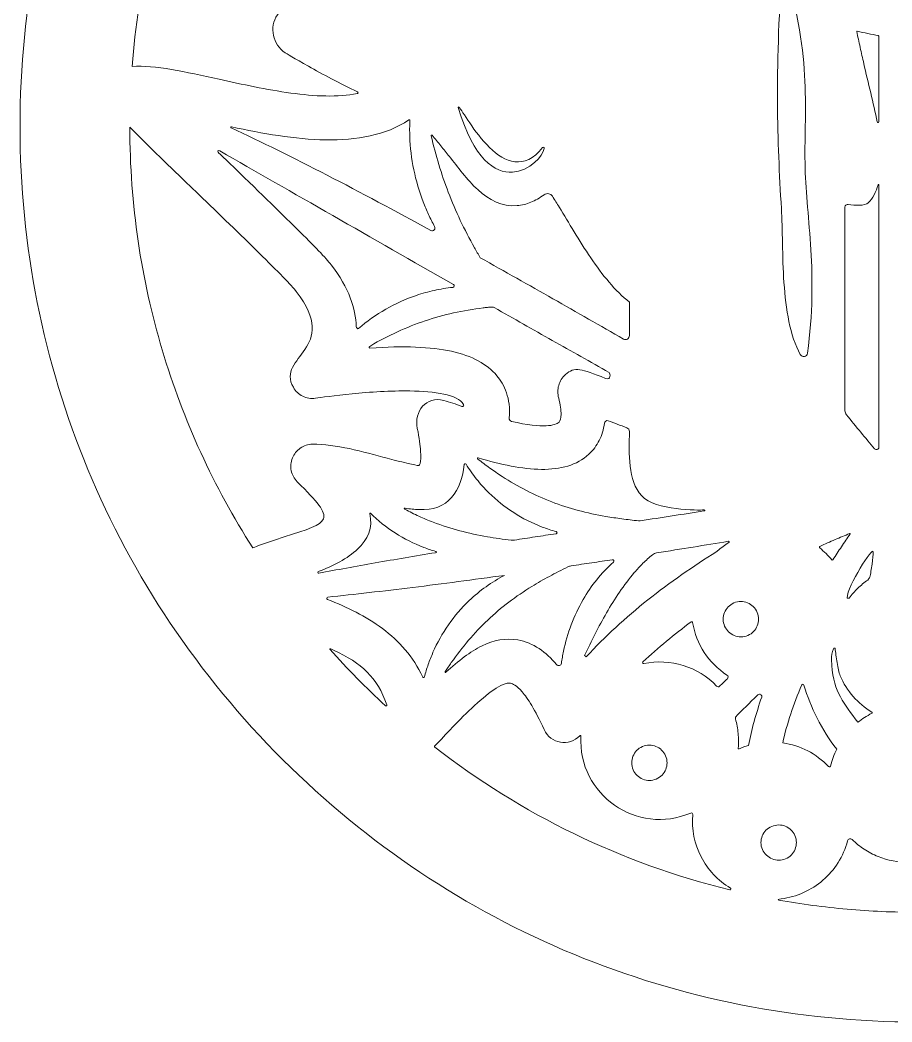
# Model space of a CAD drawing. Header units: inches. Extents: x -5.4 to 2.6, y -17.8 to -7.8.
# Drawn here: x -5.397 to -1.501, y -17.778 to -13.303 of the extents above; entities that cross this region are included whole.
import ezdxf

# ---------------------------------------------------------------- set-up
doc = ezdxf.new("R2010")
doc.units = ezdxf.units.IN
doc.header["$MEASUREMENT"] = 0
doc.layers.add('_U+0421_U+043B_U+043E_U+0439 1', color=7, linetype='Continuous')

msp = doc.modelspace()

# ---------------------------------------------------------------- linework, layer by layer
at = {"layer": '_U+0421_U+043B_U+043E_U+0439 1', "lineweight": 0}
for points, knots in [([(1.445, -10.9503), (1.3143, -10.8198), (1.1761, -10.6995), (1.0313, -10.5897), (0.8866, -10.4799), (0.7353, -10.3806), (0.5785, -10.2922), (0.5759, -10.2907), (0.5754, -10.2881), (0.5762, -10.2859), (0.577, -10.2838), (0.5792, -10.2822), (0.5821, -10.2829), (0.7419, -10.3209), (0.8927, -10.327), (1.0205, -10.283), (1.1482, -10.2391), (1.2529, -10.1452), (1.3204, -9.9834), (1.3566, -9.897), (1.3389, -9.816), (1.2886, -9.6968), (1.2384, -9.5777), (1.1556, -9.4203), (1.0616, -9.1813), (1.0215, -9.0788), (1.0332, -8.9509), (1.0645, -8.8196), (1.0959, -8.6884), (1.1468, -8.5539), (1.1851, -8.4382), (1.3343, -7.9853), (0.9437, -7.7676), (0.4529, -7.7972), (-0.0379, -7.8268), (-0.6288, -8.1036), (-0.8802, -8.6395), (-0.8811, -8.6413), (-0.8839, -8.6425), (-0.887, -8.6428), (-0.89, -8.6432), (-0.8932, -8.6426), (-0.8948, -8.6411), (-0.9608, -8.5771), (-1.0371, -8.5276), (-1.1199, -8.4941), (-1.2027, -8.4606), (-1.292, -8.4431), (-1.384, -8.4431), (-1.473, -8.4431), (-1.5596, -8.4596), (-1.6402, -8.4912), (-1.7208, -8.5227), (-1.7955, -8.5693), (-1.8609, -8.6295), (-1.865, -8.6332), (-1.8703, -8.6345), (-1.8751, -8.6336), (-1.88, -8.6326), (-1.8844, -8.6295), (-1.8867, -8.6244), (-2.1372, -8.0878), (-2.7284, -7.8105), (-3.2196, -7.7805), (-3.7109, -7.7505), (-4.1021, -7.9679), (-3.9526, -8.4207), (-3.9143, -8.5365), (-3.8634, -8.6712), (-3.8321, -8.8025), (-3.8007, -8.9338), (-3.789, -9.0617), (-3.8291, -9.1642), (-3.9233, -9.4033), (-4.0061, -9.5605), (-4.0564, -9.6796), (-4.1066, -9.7987), (-4.1243, -9.8797), (-4.0884, -9.9663), (-4.0169, -10.1378), (-3.9038, -10.233), (-3.7658, -10.2733), (-3.6278, -10.3136), (-3.4649, -10.2991), (-3.2938, -10.2511), (-3.2921, -10.2506), (-3.2909, -10.2515), (-3.2904, -10.2527), (-3.2899, -10.2538), (-3.2902, -10.2553), (-3.2917, -10.2561), (-3.4607, -10.3474), (-3.6236, -10.4512), (-3.7792, -10.567), (-3.9348, -10.6829), (-4.083, -10.8108), (-4.2227, -10.9503), (-4.6013, -11.328), (-4.8948, -11.7679), (-5.0937, -12.247), (-5.2926, -12.726), (-5.3969, -13.2441), (-5.3969, -13.7781), (-5.3969, -14.3123), (-5.2926, -14.8306), (-5.0937, -15.3097), (-4.8948, -15.7888), (-4.6013, -16.2287), (-4.2227, -16.6064), (-3.8442, -16.984), (-3.4034, -17.2768), (-2.9234, -17.4753), (-2.4434, -17.6737), (-1.9242, -17.7778), (-1.3889, -17.7778), (-0.8536, -17.7778), (-0.3344, -17.6737), (0.1456, -17.4753), (0.6256, -17.2768), (1.0664, -16.984), (1.445, -16.6064), (1.8235, -16.2287), (2.117, -15.7888), (2.316, -15.3097), (2.5149, -14.8306), (2.6191, -14.3123), (2.6191, -13.7781), (2.6191, -13.2441), (2.5149, -12.726), (2.316, -12.247), (2.117, -11.7679), (1.8235, -11.328), (1.445, -10.9503)], [0, 0, 0, 0, 1, 1, 1, 2, 2, 2, 3, 3, 3, 4, 4, 4, 5, 5, 5, 6, 6, 6, 7, 7, 7, 8, 8, 8, 9, 9, 9, 10, 10, 10, 11, 11, 11, 12, 12, 12, 13, 13, 13, 14, 14, 14, 15, 15, 15, 16, 16, 16, 17, 17, 17, 18, 18, 18, 19, 19, 19, 20, 20, 20, 21, 21, 21, 22, 22, 22, 23, 23, 23, 24, 24, 24, 25, 25, 25, 26, 26, 26, 27, 27, 27, 28, 28, 28, 29, 29, 29, 30, 30, 30, 31, 31, 31, 32, 32, 32, 33, 33, 33, 34, 34, 34, 35, 35, 35, 36, 36, 36, 37, 37, 37, 38, 38, 38, 39, 39, 39, 40, 40, 40, 41, 41, 41, 42, 42, 42, 43, 43, 43, 44, 44, 44, 44]), ([(-4.1452, -11.6281), (-4.1153, -11.8425), (-4.0631, -12.0512), (-3.99, -12.2513), (-3.917, -12.4515), (-3.8229, -12.6431), (-3.7092, -12.8233), (-3.709, -12.824), (-3.7087, -12.8247), (-3.7085, -12.8254), (-3.7083, -12.8261), (-3.7081, -12.8268), (-3.7078, -12.8275), (-3.7075, -12.8357), (-3.7071, -12.8443), (-3.7067, -12.8529), (-3.7063, -12.8615), (-3.7058, -12.8701), (-3.7053, -12.8787), (-3.7052, -12.8807), (-3.7062, -12.8818), (-3.7076, -12.8819), (-3.709, -12.882), (-3.7107, -12.8811), (-3.7119, -12.8791), (-3.724, -12.8593), (-3.7358, -12.8384), (-3.7473, -12.8166), (-3.7588, -12.7949), (-3.7701, -12.7725), (-3.7812, -12.7497), (-3.7956, -12.7192), (-3.8211, -12.6975), (-3.8507, -12.687), (-3.8802, -12.6766), (-3.9138, -12.6774), (-3.9443, -12.6921), (-3.9749, -12.7067), (-3.9966, -12.7323), (-4.007, -12.7619), (-4.0175, -12.7914), (-4.0166, -12.8248), (-4.002, -12.855), (-3.9713, -12.9196), (-3.9384, -12.979), (-3.9033, -13.0332), (-3.8682, -13.0873), (-3.8308, -13.1361), (-3.7914, -13.1795), (-3.7902, -13.1809), (-3.7905, -13.1825), (-3.7914, -13.1835), (-3.7923, -13.1846), (-3.7939, -13.185), (-3.7953, -13.184), (-3.8259, -13.1615), (-3.8558, -13.1372), (-3.8846, -13.1111), (-3.9134, -13.085), (-3.9411, -13.0571), (-3.9673, -13.0277), (-3.9898, -13.0026), (-4.0204, -12.989), (-4.0517, -12.9873), (-4.0831, -12.9855), (-4.115, -12.9958), (-4.1402, -13.0185), (-4.1654, -13.0409), (-4.179, -13.0715), (-4.1807, -13.1028), (-4.1825, -13.1341), (-4.1722, -13.1661), (-4.1495, -13.1912), (-4.1453, -13.1961), (-4.1411, -13.2008), (-4.1368, -13.2055), (-4.1326, -13.2102), (-4.1282, -13.2148), (-4.1238, -13.2194), (-4.1226, -13.2207), (-4.1225, -13.2223), (-4.1231, -13.2236), (-4.1238, -13.2249), (-4.1251, -13.2258), (-4.1268, -13.2256), (-4.1496, -13.2221), (-4.1729, -13.2253), (-4.1939, -13.2345), (-4.2149, -13.2437), (-4.2336, -13.259), (-4.2472, -13.2795), (-4.2657, -13.3075), (-4.2711, -13.3406), (-4.2648, -13.3713), (-4.2584, -13.402), (-4.2403, -13.4303), (-4.212, -13.4488), (-4.2108, -13.4495), (-4.1689, -13.4751), (-4.1079, -13.5095), (-4.0469, -13.5439), (-3.9667, -13.5873), (-3.889, -13.6235), (-3.8872, -13.6243), (-3.8864, -13.6261), (-3.8866, -13.6278), (-3.8868, -13.6295), (-3.8879, -13.631), (-3.8899, -13.6314), (-3.9769, -13.6484), (-4.0802, -13.6435), (-4.1873, -13.6289), (-4.2944, -13.6142), (-4.4052, -13.5897), (-4.507, -13.5673), (-4.5832, -13.5505), (-4.6548, -13.5347), (-4.7201, -13.5237), (-4.7855, -13.5128), (-4.8448, -13.5068), (-4.8963, -13.5098), (-4.8695, -13.1558), (-4.7897, -12.8164), (-4.6649, -12.4994), (-4.5402, -12.1824), (-4.3704, -11.8877), (-4.1638, -11.623), (-4.1609, -11.6194), (-4.1566, -11.6184), (-4.1528, -11.6194), (-4.1491, -11.6204), (-4.1458, -11.6235), (-4.1452, -11.6281)], [0, 0, 0, 0, 1, 1, 1, 2, 2, 2, 3, 3, 3, 4, 4, 4, 5, 5, 5, 6, 6, 6, 7, 7, 7, 8, 8, 8, 9, 9, 9, 10, 10, 10, 11, 11, 11, 12, 12, 12, 13, 13, 13, 14, 14, 14, 15, 15, 15, 16, 16, 16, 17, 17, 17, 18, 18, 18, 19, 19, 19, 20, 20, 20, 21, 21, 21, 22, 22, 22, 23, 23, 23, 24, 24, 24, 25, 25, 25, 26, 26, 26, 27, 27, 27, 28, 28, 28, 29, 29, 29, 30, 30, 30, 31, 31, 31, 32, 32, 32, 33, 33, 33, 34, 34, 34, 35, 35, 35, 36, 36, 36, 37, 37, 37, 38, 38, 38, 39, 39, 39, 40, 40, 40, 41, 41, 41, 42, 42, 42, 43, 43, 43, 44, 44, 44, 44]), ([(-1.9923, -13.0712), (-1.992, -13.0681), (-1.9897, -13.0662), (-1.9872, -13.0659), (-1.9846, -13.0656), (-1.9819, -13.0668), (-1.981, -13.0698), (-1.9179, -13.2736), (-1.8966, -13.4343), (-1.8903, -13.5755), (-1.884, -13.7167), (-1.8926, -13.8384), (-1.8895, -13.964), (-1.8865, -14.0778), (-1.8717, -14.1951), (-1.8638, -14.3287), (-1.8559, -14.4622), (-1.8548, -14.6121), (-1.879, -14.791), (-1.8801, -14.7991), (-1.8861, -14.8042), (-1.8928, -14.8055), (-1.8995, -14.8068), (-1.9069, -14.8042), (-1.9109, -14.797), (-1.9572, -14.7118), (-1.9756, -14.5945), (-1.9839, -14.4757), (-1.9921, -14.3568), (-1.9901, -14.2365), (-1.9955, -14.1455), (-2.0046, -13.9912), (-2.0119, -13.8414), (-2.0129, -13.6708), (-2.0139, -13.5002), (-2.0086, -13.3088), (-1.9923, -13.0712)], [0, 0, 0, 0, 1, 1, 1, 2, 2, 2, 3, 3, 3, 4, 4, 4, 5, 5, 5, 6, 6, 6, 7, 7, 7, 8, 8, 8, 9, 9, 9, 10, 10, 10, 11, 11, 11, 12, 12, 12, 12]), ([(-1.5676, -13.758), (-1.5759, -13.7151), (-1.5861, -13.6715), (-1.5965, -13.628), (-1.607, -13.5844), (-1.6178, -13.5408), (-1.6272, -13.4976), (-1.6328, -13.473), (-1.6383, -13.4487), (-1.6436, -13.4247), (-1.649, -13.4006), (-1.654, -13.3769), (-1.6586, -13.3535), (-1.6587, -13.3531), (-1.6586, -13.3527), (-1.6583, -13.3524), (-1.658, -13.3522), (-1.6576, -13.352), (-1.6572, -13.3521), (-1.6412, -13.3559), (-1.6254, -13.3595), (-1.6097, -13.3629), (-1.5939, -13.3663), (-1.5782, -13.3694), (-1.5625, -13.3723), (-1.5619, -13.3724), (-1.5613, -13.3727), (-1.5609, -13.3732), (-1.5606, -13.3737), (-1.5603, -13.3743), (-1.5603, -13.3749), (-1.5603, -13.3749), (-1.5603, -13.5661), (-1.5603, -13.5661), (-1.5603, -13.5661), (-1.5603, -13.7573), (-1.5603, -13.7573), (-1.5603, -13.7595), (-1.5619, -13.7608), (-1.5636, -13.7609), (-1.5654, -13.7611), (-1.5672, -13.7602), (-1.5676, -13.758)], [0, 0, 0, 0, 1, 1, 1, 2, 2, 2, 3, 3, 3, 4, 4, 4, 5, 5, 5, 6, 6, 6, 7, 7, 7, 8, 8, 8, 9, 9, 9, 10, 10, 10, 11, 11, 11, 12, 12, 12, 13, 13, 13, 14, 14, 14, 14]), ([(-3.4363, -13.6914), (-3.4207, -13.7075), (-3.3684, -13.8047), (-3.2994, -13.8718), (-3.2304, -13.9389), (-3.1447, -13.9758), (-3.0621, -13.8714), (-3.0608, -13.8698), (-3.0589, -13.8702), (-3.0574, -13.8715), (-3.0559, -13.8728), (-3.0548, -13.8751), (-3.055, -13.8772), (-3.0589, -13.9075), (-3.1199, -13.9778), (-3.1975, -13.9825), (-3.275, -13.9871), (-3.3692, -13.9262), (-3.4393, -13.694), (-3.4395, -13.6932), (-3.4391, -13.6922), (-3.4385, -13.6916), (-3.4378, -13.691), (-3.4369, -13.6908), (-3.4363, -13.6914)], [0, 0, 0, 0, 1, 1, 1, 2, 2, 2, 3, 3, 3, 4, 4, 4, 5, 5, 5, 6, 6, 6, 7, 7, 7, 8, 8, 8, 8]), ([(-4.3571, -15.6604), (-4.5307, -15.3886), (-4.6679, -15.0916), (-4.7618, -14.7762), (-4.8557, -14.4608), (-4.9063, -14.1269), (-4.9065, -13.7815), (-4.8755, -13.813), (-4.836, -13.852), (-4.7854, -13.9013), (-4.7347, -13.9506), (-4.6731, -14.0101), (-4.5979, -14.0826), (-4.5097, -14.1674), (-4.4108, -14.2628), (-4.329, -14.3434), (-4.2472, -14.4239), (-4.1825, -14.4897), (-4.1627, -14.5153), (-4.0628, -14.6443), (-4.0859, -14.7166), (-4.124, -14.7739), (-4.1622, -14.8312), (-4.2154, -14.8737), (-4.1759, -14.9432), (-4.1661, -14.9607), (-4.1513, -14.9743), (-4.134, -14.9828), (-4.1168, -14.9912), (-4.097, -14.9946), (-4.0772, -14.992), (-4.0545, -14.9886), (-3.9918, -14.9798), (-3.9134, -14.9721), (-3.8351, -14.9645), (-3.7409, -14.9581), (-3.6552, -14.9593), (-3.5989, -14.9599), (-3.5462, -14.9641), (-3.5039, -14.9735), (-3.4616, -14.9829), (-3.4297, -14.9975), (-3.415, -15.0192), (-3.4134, -15.0215), (-3.4141, -15.0243), (-3.4159, -15.0263), (-3.4176, -15.0283), (-3.4203, -15.0295), (-3.4228, -15.0286), (-3.4361, -15.0236), (-3.4497, -15.0186), (-3.4632, -15.0139), (-3.4768, -15.0093), (-3.4904, -15.005), (-3.5038, -15.0017), (-3.5431, -14.9917), (-3.5766, -15.0038), (-3.5982, -15.0279), (-3.6199, -15.0521), (-3.6298, -15.0883), (-3.622, -15.1266), (-3.6132, -15.1698), (-3.6089, -15.2031), (-3.6074, -15.2286), (-3.6058, -15.254), (-3.607, -15.2716), (-3.6088, -15.2833), (-3.6091, -15.2852), (-3.6108, -15.2876), (-3.6127, -15.2896), (-3.6147, -15.2915), (-3.6169, -15.293), (-3.6181, -15.293), (-3.6181, -15.293), (-3.6402, -15.2882), (-3.6685, -15.2818), (-3.6968, -15.2753), (-3.7314, -15.2671), (-3.7563, -15.2603), (-3.8105, -15.2452), (-3.8681, -15.2292), (-3.9252, -15.2171), (-3.9822, -15.205), (-4.0386, -15.1969), (-4.0904, -15.1974), (-4.1102, -15.1976), (-4.129, -15.2038), (-4.1447, -15.2146), (-4.1604, -15.2253), (-4.1729, -15.2405), (-4.1803, -15.2588), (-4.1876, -15.2771), (-4.1892, -15.2968), (-4.1854, -15.3153), (-4.1816, -15.3338), (-4.1724, -15.3513), (-4.1583, -15.3652), (-4.0674, -15.4545), (-4.0301, -15.4994), (-4.0414, -15.5303), (-4.0528, -15.5612), (-4.1128, -15.5782), (-4.2169, -15.6116), (-4.2398, -15.6187), (-4.2634, -15.6261), (-4.287, -15.6341), (-4.3105, -15.6422), (-4.3341, -15.6509), (-4.3571, -15.6604)], [0, 0, 0, 0, 1, 1, 1, 2, 2, 2, 3, 3, 3, 4, 4, 4, 5, 5, 5, 6, 6, 6, 7, 7, 7, 8, 8, 8, 9, 9, 9, 10, 10, 10, 11, 11, 11, 12, 12, 12, 13, 13, 13, 14, 14, 14, 15, 15, 15, 16, 16, 16, 17, 17, 17, 18, 18, 18, 19, 19, 19, 20, 20, 20, 21, 21, 21, 22, 22, 22, 23, 23, 23, 24, 24, 24, 25, 25, 25, 26, 26, 26, 27, 27, 27, 28, 28, 28, 29, 29, 29, 30, 30, 30, 31, 31, 31, 32, 32, 32, 33, 33, 33, 34, 34, 34, 35, 35, 35, 36, 36, 36, 36]), ([(-3.6557, -13.8227), (-3.6539, -13.8724), (-3.6479, -13.9221), (-3.6378, -13.9712), (-3.6277, -14.0202), (-3.6136, -14.0685), (-3.5955, -14.1153), (-3.5883, -14.1341), (-3.5804, -14.1527), (-3.5719, -14.171), (-3.5634, -14.1892), (-3.5543, -14.2072), (-3.5446, -14.2249), (-3.5415, -14.2305), (-3.5431, -14.2365), (-3.5468, -14.2402), (-3.5505, -14.2439), (-3.5565, -14.2454), (-3.5621, -14.2423), (-3.7195, -14.1561), (-3.8754, -14.0727), (-4.0255, -13.9953), (-4.1756, -13.918), (-4.3199, -13.8467), (-4.4539, -13.7849), (-4.4554, -13.7843), (-4.4558, -13.7828), (-4.4554, -13.7816), (-4.455, -13.7805), (-4.4538, -13.7795), (-4.4522, -13.7799), (-4.3148, -13.8092), (-4.1689, -13.8359), (-4.0313, -13.8381), (-3.8936, -13.8403), (-3.7642, -13.818), (-3.6598, -13.7491), (-3.6588, -13.7484), (-3.6576, -13.7484), (-3.6567, -13.7489), (-3.6559, -13.7494), (-3.6553, -13.7504), (-3.6553, -13.7516), (-3.6558, -13.7634), (-3.6561, -13.7752), (-3.6562, -13.7871), (-3.6563, -13.7989), (-3.6561, -13.8108), (-3.6557, -13.8227)], [0, 0, 0, 0, 1, 1, 1, 2, 2, 2, 3, 3, 3, 4, 4, 4, 5, 5, 5, 6, 6, 6, 7, 7, 7, 8, 8, 8, 9, 9, 9, 10, 10, 10, 11, 11, 11, 12, 12, 12, 13, 13, 13, 14, 14, 14, 15, 15, 15, 16, 16, 16, 16]), ([(-3.176, -14.1318), (-3.1553, -14.13), (-3.1349, -14.1249), (-3.1148, -14.1168), (-3.0947, -14.1086), (-3.0749, -14.0973), (-3.0553, -14.0829), (-3.0493, -14.0785), (-3.042, -14.0771), (-3.0352, -14.0784), (-3.0285, -14.0797), (-3.0222, -14.0837), (-3.0183, -14.09), (-3.0132, -14.0981), (-3.0081, -14.1063), (-3.003, -14.1146), (-2.9979, -14.1229), (-2.9927, -14.1312), (-2.9875, -14.1396), (-2.946, -14.207), (-2.8995, -14.2878), (-2.8475, -14.3643), (-2.7954, -14.4408), (-2.7379, -14.5129), (-2.6744, -14.5626), (-2.6744, -14.5626), (-2.6744, -14.6372), (-2.6744, -14.6372), (-2.6744, -14.6372), (-2.6744, -14.7117), (-2.6744, -14.7117), (-2.6744, -14.7187), (-2.6782, -14.7244), (-2.6834, -14.7275), (-2.6887, -14.7306), (-2.6955, -14.731), (-2.7016, -14.7275), (-2.8037, -14.6689), (-2.909, -14.6086), (-3.016, -14.5477), (-3.1231, -14.4868), (-3.2319, -14.4254), (-3.341, -14.3645), (-3.3454, -14.357), (-3.3498, -14.3495), (-3.3541, -14.342), (-3.3584, -14.3345), (-3.3627, -14.327), (-3.3668, -14.3195), (-3.3894, -14.2792), (-3.4104, -14.2385), (-3.4299, -14.1974), (-3.4494, -14.1562), (-3.4673, -14.1146), (-3.4835, -14.0722), (-3.4992, -14.0314), (-3.5133, -13.99), (-3.526, -13.948), (-3.5387, -13.906), (-3.55, -13.8633), (-3.5599, -13.82), (-3.56, -13.8199), (-3.56, -13.8193), (-3.5599, -13.8187), (-3.5597, -13.8182), (-3.5595, -13.8175), (-3.559, -13.8172), (-3.5585, -13.8169), (-3.5578, -13.8168), (-3.5571, -13.8169), (-3.5565, -13.817), (-3.556, -13.8172), (-3.5559, -13.8173), (-3.5428, -13.8331), (-3.5297, -13.8491), (-3.517, -13.8649), (-3.5042, -13.8807), (-3.4918, -13.8963), (-3.4798, -13.9113), (-3.442, -13.9584), (-3.4001, -14.0166), (-3.3507, -14.0614), (-3.3012, -14.1063), (-3.2442, -14.1379), (-3.176, -14.1318)], [0, 0, 0, 0, 1, 1, 1, 2, 2, 2, 3, 3, 3, 4, 4, 4, 5, 5, 5, 6, 6, 6, 7, 7, 7, 8, 8, 8, 9, 9, 9, 10, 10, 10, 11, 11, 11, 12, 12, 12, 13, 13, 13, 14, 14, 14, 15, 15, 15, 16, 16, 16, 17, 17, 17, 18, 18, 18, 19, 19, 19, 20, 20, 20, 21, 21, 21, 22, 22, 22, 23, 23, 23, 24, 24, 24, 25, 25, 25, 26, 26, 26, 27, 27, 27, 28, 28, 28, 28]), ([(-3.4609, -14.4834), (-3.4579, -14.4851), (-3.4568, -14.4883), (-3.4574, -14.4911), (-3.458, -14.4939), (-3.4603, -14.4963), (-3.4638, -14.4967), (-3.4913, -14.4997), (-3.5187, -14.5042), (-3.5458, -14.5101), (-3.5729, -14.5161), (-3.5996, -14.5235), (-3.6259, -14.5325), (-3.6737, -14.5486), (-3.7196, -14.5695), (-3.7631, -14.5944), (-3.8065, -14.6194), (-3.8473, -14.6484), (-3.8848, -14.6807), (-3.8866, -14.6822), (-3.8892, -14.6815), (-3.8914, -14.6796), (-3.8936, -14.6777), (-3.8953, -14.6746), (-3.8953, -14.6714), (-3.8961, -14.6319), (-3.9039, -14.5891), (-3.9216, -14.5431), (-3.9393, -14.4971), (-3.9669, -14.448), (-4.0073, -14.3958), (-4.0301, -14.3665), (-4.0824, -14.3121), (-4.1597, -14.2354), (-4.237, -14.1588), (-4.3392, -14.0599), (-4.4616, -13.9416), (-4.4693, -13.9342), (-4.477, -13.9267), (-4.4848, -13.9193), (-4.4926, -13.9118), (-4.5004, -13.9043), (-4.5083, -13.8967), (-4.5134, -13.8918), (-4.5145, -13.8881), (-4.5133, -13.8863), (-4.512, -13.8845), (-4.5084, -13.8846), (-4.5042, -13.887), (-4.3453, -13.9781), (-4.1754, -14.0755), (-3.9997, -14.176), (-3.8241, -14.2764), (-3.6427, -14.3799), (-3.4609, -14.4834)], [0, 0, 0, 0, 1, 1, 1, 2, 2, 2, 3, 3, 3, 4, 4, 4, 5, 5, 5, 6, 6, 6, 7, 7, 7, 8, 8, 8, 9, 9, 9, 10, 10, 10, 11, 11, 11, 12, 12, 12, 13, 13, 13, 14, 14, 14, 15, 15, 15, 16, 16, 16, 17, 17, 17, 18, 18, 18, 18]), ([(-1.7049, -15.0657), (-1.707, -15.0631), (-1.7085, -15.0603), (-1.7096, -15.0573), (-1.7107, -15.0543), (-1.7113, -15.0511), (-1.7113, -15.0478), (-1.7113, -15.0478), (-1.7113, -14.5932), (-1.7113, -14.5932), (-1.7113, -14.5932), (-1.7113, -14.1387), (-1.7113, -14.1387), (-1.7113, -14.1348), (-1.7095, -14.1314), (-1.7069, -14.129), (-1.7042, -14.1267), (-1.7006, -14.1255), (-1.6968, -14.1261), (-1.6821, -14.1284), (-1.6635, -14.1304), (-1.6467, -14.13), (-1.6299, -14.1296), (-1.6148, -14.1268), (-1.6072, -14.1196), (-1.5978, -14.1104), (-1.5889, -14.0976), (-1.5814, -14.0834), (-1.5738, -14.0693), (-1.5677, -14.0537), (-1.5638, -14.039), (-1.5635, -14.038), (-1.5627, -14.0375), (-1.5619, -14.0376), (-1.5611, -14.0377), (-1.5603, -14.0383), (-1.5603, -14.0394), (-1.5603, -14.1055), (-1.5603, -14.356), (-1.5603, -14.6112), (-1.5603, -14.8664), (-1.5603, -15.1262), (-1.5603, -15.2108), (-1.5603, -15.2157), (-1.5634, -15.2193), (-1.5672, -15.2208), (-1.5711, -15.2222), (-1.5757, -15.2215), (-1.5789, -15.2177), (-1.5991, -15.1942), (-1.6198, -15.1696), (-1.6408, -15.1442), (-1.6619, -15.1187), (-1.6833, -15.0925), (-1.7049, -15.0657)], [0, 0, 0, 0, 1, 1, 1, 2, 2, 2, 3, 3, 3, 4, 4, 4, 5, 5, 5, 6, 6, 6, 7, 7, 7, 8, 8, 8, 9, 9, 9, 10, 10, 10, 11, 11, 11, 12, 12, 12, 13, 13, 13, 14, 14, 14, 15, 15, 15, 16, 16, 16, 17, 17, 17, 18, 18, 18, 18]), ([(-3.8303, -14.7573), (-3.7911, -14.7346), (-3.7513, -14.7139), (-3.7109, -14.6953), (-3.6704, -14.6767), (-3.6293, -14.6602), (-3.5875, -14.6462), (-3.5457, -14.6321), (-3.5031, -14.6203), (-3.4598, -14.6107), (-3.4164, -14.6011), (-3.3723, -14.5937), (-3.3275, -14.5883), (-3.3213, -14.5876), (-3.3151, -14.5869), (-3.3089, -14.5863), (-3.3026, -14.5856), (-3.2964, -14.5851), (-3.2902, -14.5845), (-3.2881, -14.5843), (-3.2861, -14.5844), (-3.2841, -14.5849), (-3.2822, -14.5853), (-3.2803, -14.586), (-3.2785, -14.587), (-3.1915, -14.6363), (-3.1049, -14.6854), (-3.0191, -14.7339), (-2.9333, -14.7823), (-2.8484, -14.8302), (-2.765, -14.877), (-2.7628, -14.8783), (-2.76, -14.8876), (-2.7612, -14.8952), (-2.7623, -14.9028), (-2.7674, -14.9088), (-2.7807, -14.9034), (-2.8355, -14.8812), (-2.8701, -14.8678), (-2.8962, -14.8645), (-2.9223, -14.8611), (-2.9398, -14.8679), (-2.9602, -14.8861), (-2.9748, -14.8993), (-2.9851, -14.9161), (-2.9903, -14.9344), (-2.9956, -14.9527), (-2.9958, -14.9725), (-2.9904, -14.9915), (-2.9826, -15.0215), (-2.9796, -15.0456), (-2.9798, -15.0636), (-2.9799, -15.0815), (-2.9834, -15.0932), (-2.9885, -15.0983), (-2.9973, -15.1062), (-3.0142, -15.1138), (-3.0471, -15.1152), (-3.08, -15.1167), (-3.1289, -15.112), (-3.2015, -15.0951), (-3.2046, -15.0944), (-3.2073, -15.0925), (-3.209, -15.09), (-3.2108, -15.0874), (-3.2117, -15.0843), (-3.2114, -15.0811), (-3.2072, -15.0363), (-3.2129, -14.9985), (-3.2237, -14.9672), (-3.2344, -14.9358), (-3.2502, -14.9109), (-3.2664, -14.8919), (-3.3107, -14.8391), (-3.3767, -14.8028), (-3.4696, -14.7824), (-3.5625, -14.762), (-3.6824, -14.7575), (-3.8344, -14.7682), (-3.837, -14.7684), (-3.8377, -14.7667), (-3.8369, -14.7644), (-3.8361, -14.7621), (-3.8337, -14.7593), (-3.8303, -14.7573)], [0, 0, 0, 0, 1, 1, 1, 2, 2, 2, 3, 3, 3, 4, 4, 4, 5, 5, 5, 6, 6, 6, 7, 7, 7, 8, 8, 8, 9, 9, 9, 10, 10, 10, 11, 11, 11, 12, 12, 12, 13, 13, 13, 14, 14, 14, 15, 15, 15, 16, 16, 16, 17, 17, 17, 18, 18, 18, 19, 19, 19, 20, 20, 20, 21, 21, 21, 22, 22, 22, 23, 23, 23, 24, 24, 24, 25, 25, 25, 26, 26, 26, 27, 27, 27, 28, 28, 28, 28]), ([(-2.8556, -15.2418), (-2.8363, -15.2238), (-2.8208, -15.2032), (-2.8092, -15.1802), (-2.7976, -15.1572), (-2.7899, -15.1317), (-2.7861, -15.1038), (-2.7855, -15.0996), (-2.7832, -15.0961), (-2.78, -15.094), (-2.7767, -15.0919), (-2.7727, -15.0913), (-2.7687, -15.0927), (-2.7558, -15.0974), (-2.7424, -15.1024), (-2.7286, -15.1077), (-2.7147, -15.113), (-2.7005, -15.1185), (-2.6861, -15.1241), (-2.6826, -15.1254), (-2.6797, -15.1278), (-2.6776, -15.1307), (-2.6756, -15.1337), (-2.6745, -15.1372), (-2.6745, -15.1409), (-2.6751, -15.1891), (-2.6773, -15.244), (-2.6714, -15.2953), (-2.6655, -15.3466), (-2.6515, -15.3943), (-2.6197, -15.428), (-2.5883, -15.4614), (-2.5246, -15.4774), (-2.4658, -15.4849), (-2.4069, -15.4924), (-2.3529, -15.4915), (-2.3409, -15.4908), (-2.3384, -15.4907), (-2.3372, -15.4916), (-2.3374, -15.4927), (-2.3375, -15.4938), (-2.3388, -15.495), (-2.3414, -15.4954), (-2.3881, -15.5027), (-2.4353, -15.5101), (-2.4828, -15.5174), (-2.5303, -15.5247), (-2.5782, -15.5321), (-2.6263, -15.5394), (-2.6276, -15.5396), (-2.6289, -15.5398), (-2.6302, -15.5398), (-2.6315, -15.5398), (-2.6328, -15.5397), (-2.6341, -15.5396), (-2.659, -15.5367), (-2.6835, -15.5338), (-2.7078, -15.5306), (-2.7321, -15.5273), (-2.7561, -15.5237), (-2.7799, -15.5196), (-2.8219, -15.5124), (-2.863, -15.5037), (-2.9033, -15.493), (-2.9435, -15.4823), (-2.983, -15.4697), (-3.0215, -15.4549), (-3.06, -15.4402), (-3.0976, -15.4233), (-3.1345, -15.4043), (-3.1713, -15.3853), (-3.2074, -15.3643), (-3.2428, -15.3412), (-3.2614, -15.3292), (-3.2797, -15.3167), (-3.298, -15.3036), (-3.3162, -15.2906), (-3.3344, -15.2771), (-3.3525, -15.2632), (-3.3538, -15.2622), (-3.3539, -15.2607), (-3.3534, -15.2596), (-3.3528, -15.2584), (-3.3515, -15.2576), (-3.3499, -15.2581), (-3.2493, -15.2879), (-3.1526, -15.3087), (-3.0676, -15.3096), (-2.9826, -15.3105), (-2.9094, -15.2915), (-2.8556, -15.2418)], [0, 0, 0, 0, 1, 1, 1, 2, 2, 2, 3, 3, 3, 4, 4, 4, 5, 5, 5, 6, 6, 6, 7, 7, 7, 8, 8, 8, 9, 9, 9, 10, 10, 10, 11, 11, 11, 12, 12, 12, 13, 13, 13, 14, 14, 14, 15, 15, 15, 16, 16, 16, 17, 17, 17, 18, 18, 18, 19, 19, 19, 20, 20, 20, 21, 21, 21, 22, 22, 22, 23, 23, 23, 24, 24, 24, 25, 25, 25, 26, 26, 26, 27, 27, 27, 28, 28, 28, 29, 29, 29, 30, 30, 30, 30]), ([(-3.3091, -15.6105), (-3.3511, -15.6034), (-3.3922, -15.5946), (-3.4325, -15.584), (-3.4727, -15.5733), (-3.5122, -15.5607), (-3.5507, -15.5459), (-3.5723, -15.5376), (-3.5937, -15.5286), (-3.6147, -15.5188), (-3.6358, -15.5091), (-3.6567, -15.4987), (-3.6773, -15.4877), (-3.6798, -15.4864), (-3.6808, -15.4849), (-3.6806, -15.4839), (-3.6803, -15.4829), (-3.6787, -15.4823), (-3.676, -15.4828), (-3.6655, -15.4848), (-3.6551, -15.4864), (-3.6451, -15.4874), (-3.6351, -15.4884), (-3.6254, -15.4889), (-3.6161, -15.4886), (-3.5499, -15.4942), (-3.5019, -15.4723), (-3.469, -15.435), (-3.436, -15.3977), (-3.4182, -15.3449), (-3.4125, -15.2886), (-3.4123, -15.2863), (-3.4108, -15.2849), (-3.409, -15.2845), (-3.4073, -15.2841), (-3.4053, -15.2847), (-3.4041, -15.2866), (-3.39, -15.3098), (-3.3743, -15.3321), (-3.3573, -15.3535), (-3.3402, -15.3748), (-3.3218, -15.3952), (-3.3022, -15.4146), (-3.2687, -15.4475), (-3.2315, -15.4772), (-3.1915, -15.5028), (-3.1515, -15.5285), (-3.1088, -15.5502), (-3.0643, -15.5671), (-3.054, -15.571), (-3.0435, -15.5747), (-3.0331, -15.5781), (-3.0226, -15.5815), (-3.012, -15.5846), (-3.0014, -15.5875), (-2.9989, -15.5882), (-2.9978, -15.5904), (-2.9979, -15.5924), (-2.9981, -15.5945), (-2.9995, -15.5965), (-3.002, -15.5969), (-3.0332, -15.6017), (-3.0643, -15.6065), (-3.0954, -15.6113), (-3.1264, -15.6161), (-3.1575, -15.6209), (-3.1884, -15.6257), (-3.1907, -15.626), (-3.193, -15.6262), (-3.1953, -15.6263), (-3.1976, -15.6263), (-3.1999, -15.6262), (-3.2022, -15.6259), (-3.2203, -15.6237), (-3.2383, -15.6214), (-3.2561, -15.6189), (-3.2739, -15.6164), (-3.2916, -15.6136), (-3.3091, -15.6105)], [0, 0, 0, 0, 1, 1, 1, 2, 2, 2, 3, 3, 3, 4, 4, 4, 5, 5, 5, 6, 6, 6, 7, 7, 7, 8, 8, 8, 9, 9, 9, 10, 10, 10, 11, 11, 11, 12, 12, 12, 13, 13, 13, 14, 14, 14, 15, 15, 15, 16, 16, 16, 17, 17, 17, 18, 18, 18, 19, 19, 19, 20, 20, 20, 21, 21, 21, 22, 22, 22, 23, 23, 23, 24, 24, 24, 25, 25, 25, 26, 26, 26, 26]), ([(-4.0643, -15.7661), (-3.9986, -15.741), (-3.9336, -15.7083), (-3.8887, -15.6658), (-3.8439, -15.6234), (-3.8194, -15.5711), (-3.8345, -15.5069), (-3.8348, -15.5058), (-3.8344, -15.5051), (-3.8338, -15.5048), (-3.8331, -15.5046), (-3.8322, -15.5047), (-3.8314, -15.5055), (-3.7979, -15.5385), (-3.7607, -15.5681), (-3.7207, -15.5938), (-3.6807, -15.6195), (-3.638, -15.6411), (-3.5935, -15.658), (-3.5846, -15.6614), (-3.5757, -15.6646), (-3.5667, -15.6677), (-3.5577, -15.6707), (-3.5486, -15.6735), (-3.5395, -15.6761), (-3.5375, -15.6767), (-3.5366, -15.678), (-3.5367, -15.6791), (-3.5368, -15.6803), (-3.538, -15.6814), (-3.5401, -15.6817), (-3.6323, -15.6968), (-3.7225, -15.712), (-3.8098, -15.7273), (-3.8971, -15.7426), (-3.9815, -15.7581), (-4.0621, -15.7736), (-4.0645, -15.7741), (-4.0662, -15.7726), (-4.0667, -15.7708), (-4.0672, -15.769), (-4.0666, -15.7669), (-4.0643, -15.7661)], [0, 0, 0, 0, 1, 1, 1, 2, 2, 2, 3, 3, 3, 4, 4, 4, 5, 5, 5, 6, 6, 6, 7, 7, 7, 8, 8, 8, 9, 9, 9, 10, 10, 10, 11, 11, 11, 12, 12, 12, 13, 13, 13, 14, 14, 14, 14]), ([(-1.7654, -15.7131), (-1.766, -15.7141), (-1.767, -15.7146), (-1.768, -15.7146), (-1.769, -15.7147), (-1.77, -15.7143), (-1.7707, -15.7134), (-1.7785, -15.7038), (-1.7869, -15.6945), (-1.7959, -15.6857), (-1.8048, -15.6768), (-1.8142, -15.6685), (-1.8241, -15.6607), (-1.8253, -15.6597), (-1.8258, -15.6582), (-1.8256, -15.6569), (-1.8255, -15.6555), (-1.8246, -15.6542), (-1.8232, -15.6536), (-1.8005, -15.6431), (-1.7779, -15.6331), (-1.7558, -15.6236), (-1.7336, -15.6141), (-1.7118, -15.605), (-1.6905, -15.5964), (-1.6898, -15.5961), (-1.689, -15.5962), (-1.6886, -15.5966), (-1.6881, -15.597), (-1.688, -15.5976), (-1.6884, -15.5982), (-1.7013, -15.617), (-1.7142, -15.636), (-1.7271, -15.6552), (-1.74, -15.6744), (-1.7528, -15.6937), (-1.7654, -15.7131)], [0, 0, 0, 0, 1, 1, 1, 2, 2, 2, 3, 3, 3, 4, 4, 4, 5, 5, 5, 6, 6, 6, 7, 7, 7, 8, 8, 8, 9, 9, 9, 10, 10, 10, 11, 11, 11, 12, 12, 12, 12]), ([(-2.8752, -16.1417), (-2.8598, -16.1088), (-2.844, -16.0764), (-2.8277, -16.0446), (-2.8115, -16.0128), (-2.7946, -15.9815), (-2.7769, -15.951), (-2.7584, -15.919), (-2.7391, -15.8877), (-2.7186, -15.8575), (-2.698, -15.8273), (-2.6762, -15.7983), (-2.6525, -15.7707), (-2.6402, -15.7564), (-2.6274, -15.7426), (-2.614, -15.7293), (-2.6005, -15.7159), (-2.5864, -15.7031), (-2.5714, -15.6908), (-2.5688, -15.6886), (-2.5658, -15.6868), (-2.5627, -15.6854), (-2.5595, -15.684), (-2.5562, -15.6831), (-2.5528, -15.6825), (-2.4979, -15.6739), (-2.4436, -15.6653), (-2.3902, -15.6567), (-2.3367, -15.6481), (-2.2841, -15.6395), (-2.2325, -15.6309), (-2.2308, -15.6307), (-2.2296, -15.6316), (-2.2291, -15.6329), (-2.2287, -15.6342), (-2.2291, -15.6358), (-2.2306, -15.6368), (-2.2393, -15.6421), (-2.2478, -15.6479), (-2.2561, -15.654), (-2.2644, -15.6602), (-2.2724, -15.6667), (-2.2802, -15.6737), (-2.2809, -15.6743), (-2.2816, -15.6749), (-2.2823, -15.6754), (-2.283, -15.6759), (-2.2837, -15.6764), (-2.2845, -15.6769), (-2.3897, -15.7421), (-2.4938, -15.8144), (-2.5924, -15.893), (-2.6909, -15.9715), (-2.784, -16.0564), (-2.8671, -16.1471), (-2.8745, -16.1421), (-2.8729, -16.1432), (-2.8712, -16.1444), (-2.8695, -16.1455), (-2.8678, -16.1466), (-2.8752, -16.1417)], [0, 0, 0, 0, 1, 1, 1, 2, 2, 2, 3, 3, 3, 4, 4, 4, 5, 5, 5, 6, 6, 6, 7, 7, 7, 8, 8, 8, 9, 9, 9, 10, 10, 10, 11, 11, 11, 12, 12, 12, 13, 13, 13, 14, 14, 14, 15, 15, 15, 16, 16, 16, 17, 17, 17, 18, 18, 18, 19, 19, 19, 20, 20, 20, 20]), ([(-1.5853, -15.6777), (-1.5853, -15.6907), (-1.5874, -15.7116), (-1.5903, -15.7329), (-1.5932, -15.7543), (-1.597, -15.7762), (-1.6004, -15.7914), (-1.6019, -15.7935), (-1.6033, -15.7956), (-1.6047, -15.7976), (-1.6061, -15.7996), (-1.6075, -15.8017), (-1.609, -15.8038), (-1.6252, -15.815), (-1.6402, -15.8273), (-1.6542, -15.8409), (-1.6681, -15.8545), (-1.6808, -15.8692), (-1.6922, -15.8851), (-1.6927, -15.8857), (-1.6952, -15.8857), (-1.6976, -15.8853), (-1.6999, -15.8849), (-1.7022, -15.8842), (-1.7022, -15.8835), (-1.702, -15.8577), (-1.6727, -15.7996), (-1.6436, -15.7512), (-1.6144, -15.7029), (-1.5853, -15.6644), (-1.5853, -15.6777)], [0, 0, 0, 0, 1, 1, 1, 2, 2, 2, 3, 3, 3, 4, 4, 4, 5, 5, 5, 6, 6, 6, 7, 7, 7, 8, 8, 8, 9, 9, 9, 10, 10, 10, 10]), ([(-2.935, -15.7406), (-2.9041, -15.7361), (-2.8734, -15.7315), (-2.8427, -15.7269), (-2.8119, -15.7224), (-2.7813, -15.7177), (-2.7508, -15.7131), (-2.7474, -15.7126), (-2.7449, -15.7144), (-2.7438, -15.7169), (-2.7427, -15.7194), (-2.7431, -15.7226), (-2.7456, -15.7248), (-2.7732, -15.7484), (-2.7982, -15.7747), (-2.8207, -15.8027), (-2.8433, -15.8307), (-2.8633, -15.8604), (-2.881, -15.8911), (-2.9018, -15.9273), (-2.9194, -15.9649), (-2.9341, -16.0035), (-2.9487, -16.0421), (-2.9603, -16.0816), (-2.969, -16.1217), (-2.9709, -16.1307), (-2.9726, -16.1396), (-2.9741, -16.1486), (-2.9757, -16.1576), (-2.9771, -16.1666), (-2.9783, -16.1756), (-2.9791, -16.1809), (-2.9828, -16.1845), (-2.9872, -16.1857), (-2.9916, -16.1869), (-2.9966, -16.1858), (-3.0001, -16.1817), (-3.0235, -16.1537), (-3.0493, -16.1292), (-3.078, -16.1101), (-3.1066, -16.0911), (-3.138, -16.0776), (-3.1726, -16.0717), (-3.228, -16.0621), (-3.2804, -16.0724), (-3.3329, -16.098), (-3.3855, -16.1235), (-3.4382, -16.1643), (-3.4939, -16.2158), (-3.4963, -16.218), (-3.4975, -16.2177), (-3.4979, -16.2165), (-3.4982, -16.2153), (-3.4978, -16.2132), (-3.497, -16.2121), (-3.4926, -16.2055), (-3.4882, -16.1989), (-3.4837, -16.1924), (-3.4792, -16.1859), (-3.4747, -16.1795), (-3.4701, -16.173), (-3.4456, -16.1383), (-3.42, -16.1049), (-3.393, -16.0732), (-3.366, -16.0414), (-3.3377, -16.0113), (-3.3077, -15.9829), (-3.2778, -15.9545), (-3.2464, -15.9278), (-3.2134, -15.9027), (-3.1804, -15.8777), (-3.1458, -15.8542), (-3.1097, -15.8321), (-3.0844, -15.8165), (-3.0584, -15.8017), (-3.0317, -15.7874), (-3.005, -15.773), (-2.9776, -15.7591), (-2.9495, -15.7452), (-2.9472, -15.744), (-2.9449, -15.7431), (-2.9424, -15.7423), (-2.94, -15.7416), (-2.9375, -15.741), (-2.935, -15.7406)], [0, 0, 0, 0, 1, 1, 1, 2, 2, 2, 3, 3, 3, 4, 4, 4, 5, 5, 5, 6, 6, 6, 7, 7, 7, 8, 8, 8, 9, 9, 9, 10, 10, 10, 11, 11, 11, 12, 12, 12, 13, 13, 13, 14, 14, 14, 15, 15, 15, 16, 16, 16, 17, 17, 17, 18, 18, 18, 19, 19, 19, 20, 20, 20, 21, 21, 21, 22, 22, 22, 23, 23, 23, 24, 24, 24, 25, 25, 25, 26, 26, 26, 27, 27, 27, 28, 28, 28, 28]), ([(-4.0228, -15.8911), (-4.0257, -15.8899), (-4.0268, -15.8873), (-4.0266, -15.8849), (-4.0263, -15.8825), (-4.0245, -15.8802), (-4.0215, -15.8799), (-3.9024, -15.8678), (-3.7747, -15.8532), (-3.642, -15.8368), (-3.5093, -15.8205), (-3.3714, -15.8023), (-3.2318, -15.783), (-3.2606, -15.7979), (-3.2885, -15.8149), (-3.315, -15.8338), (-3.3416, -15.8526), (-3.3669, -15.8734), (-3.3905, -15.896), (-3.4251, -15.9288), (-3.456, -15.9651), (-3.4831, -16.004), (-3.5101, -16.0428), (-3.5332, -16.0841), (-3.552, -16.1268), (-3.5599, -16.1447), (-3.567, -16.1629), (-3.5734, -16.1813), (-3.5798, -16.1997), (-3.5855, -16.2183), (-3.5904, -16.237), (-3.5908, -16.2387), (-3.5922, -16.2396), (-3.5936, -16.2397), (-3.5949, -16.2398), (-3.5964, -16.2391), (-3.5972, -16.2376), (-3.6411, -16.1454), (-3.7041, -16.0758), (-3.7778, -16.0207), (-3.8516, -15.9656), (-3.936, -15.9251), (-4.0228, -15.8911)], [0, 0, 0, 0, 1, 1, 1, 2, 2, 2, 3, 3, 3, 4, 4, 4, 5, 5, 5, 6, 6, 6, 7, 7, 7, 8, 8, 8, 9, 9, 9, 10, 10, 10, 11, 11, 11, 12, 12, 12, 13, 13, 13, 14, 14, 14, 14]), ([(-1.3889, -17.2879), (-1.4944, -17.2879), (-1.5988, -17.2832), (-1.702, -17.2741), (-1.8052, -17.2649), (-1.9072, -17.2514), (-2.0076, -17.2336), (-2.0107, -17.2331), (-2.0103, -17.232), (-2.0081, -17.2308), (-2.0058, -17.2297), (-2.0016, -17.2285), (-1.9968, -17.2279), (-1.9267, -17.2191), (-1.8618, -17.1894), (-1.8097, -17.1444), (-1.7575, -17.0993), (-1.7183, -17.0389), (-1.6998, -16.9687), (-1.6985, -16.9641), (-1.695, -16.9609), (-1.691, -16.9598), (-1.687, -16.9587), (-1.6824, -16.9596), (-1.679, -16.9629), (-1.6627, -16.9791), (-1.6449, -16.9936), (-1.6256, -17.0063), (-1.6064, -17.019), (-1.5858, -17.0298), (-1.5637, -17.0386), (-1.5198, -17.0562), (-1.4739, -17.0647), (-1.4281, -17.0642), (-1.3823, -17.0638), (-1.3366, -17.0542), (-1.2932, -17.0357), (-1.2499, -17.0174), (-1.2116, -16.9912), (-1.1797, -16.9587), (-1.1477, -16.9262), (-1.1222, -16.8874), (-1.1046, -16.844), (-1.0868, -16.8003), (-1.0782, -16.7544), (-1.0787, -16.7087), (-1.0792, -16.663), (-1.0888, -16.6173), (-1.1071, -16.5742), (-1.122, -16.5397), (-1.1417, -16.5089), (-1.1651, -16.4821), (-1.1885, -16.4553), (-1.2155, -16.4324), (-1.2451, -16.4139), (-1.247, -16.4128), (-1.2478, -16.4109), (-1.2478, -16.409), (-1.2477, -16.4072), (-1.2467, -16.4053), (-1.2447, -16.4043), (-1.2075, -16.385), (-1.1745, -16.3597), (-1.1468, -16.3293), (-1.1191, -16.2989), (-1.0967, -16.2635), (-1.0807, -16.2244), (-1.072, -16.2028), (-1.0657, -16.1807), (-1.0616, -16.1584), (-1.0574, -16.1361), (-1.0555, -16.1136), (-1.0557, -16.0911), (-1.0557, -16.0862), (-1.0543, -16.0816), (-1.0517, -16.0778), (-1.0491, -16.074), (-1.0454, -16.071), (-1.0408, -16.0693), (-1.0029, -16.0558), (-0.9671, -16.0202), (-0.9371, -15.9775), (-0.9071, -15.9347), (-0.8827, -15.8848), (-0.8676, -15.8423), (-0.8666, -15.8395), (-0.8639, -15.8385), (-0.8616, -15.8391), (-0.8593, -15.8396), (-0.8574, -15.8417), (-0.8577, -15.8447), (-0.8634, -15.895), (-0.8766, -15.9482), (-0.8996, -15.9986), (-0.9226, -16.049), (-0.9554, -16.0966), (-1.0001, -16.1356), (-1.0255, -16.1578), (-1.0395, -16.1881), (-1.0416, -16.2194), (-1.0437, -16.2506), (-1.0338, -16.2827), (-1.0113, -16.3083), (-0.9891, -16.3336), (-0.9587, -16.3477), (-0.9274, -16.3498), (-0.8962, -16.3519), (-0.8641, -16.3422), (-0.8384, -16.32), (-0.794, -16.281), (-0.7573, -16.2379), (-0.7272, -16.1925), (-0.6972, -16.1471), (-0.6738, -16.0995), (-0.656, -16.0514), (-0.6553, -16.0494), (-0.6534, -16.0488), (-0.6518, -16.0492), (-0.6503, -16.0497), (-0.649, -16.0511), (-0.6494, -16.0532), (-0.6616, -16.1153), (-0.6823, -16.1834), (-0.7118, -16.2462), (-0.7412, -16.309), (-0.7793, -16.3666), (-0.8262, -16.4078), (-0.8516, -16.43), (-0.8657, -16.4605), (-0.8677, -16.4918), (-0.8698, -16.5231), (-0.8599, -16.5551), (-0.8375, -16.5805), (-0.8152, -16.6059), (-0.7848, -16.6199), (-0.7536, -16.622), (-0.7224, -16.6241), (-0.6904, -16.6142), (-0.665, -16.5917), (-0.6458, -16.5751), (-0.6276, -16.557), (-0.6105, -16.5377), (-0.5935, -16.5184), (-0.5775, -16.4979), (-0.5628, -16.4765), (-0.5611, -16.474), (-0.5591, -16.4738), (-0.5579, -16.4749), (-0.5567, -16.476), (-0.5562, -16.4784), (-0.5576, -16.4813), (-0.5696, -16.5059), (-0.5839, -16.5286), (-0.5999, -16.5492), (-0.6159, -16.5698), (-0.6335, -16.5883), (-0.6519, -16.6044), (-0.6775, -16.6269), (-0.6915, -16.6574), (-0.6936, -16.6886), (-0.6957, -16.7198), (-0.6858, -16.7518), (-0.6636, -16.7771), (-0.6411, -16.8027), (-0.6106, -16.8168), (-0.5793, -16.8188), (-0.5481, -16.8209), (-0.5161, -16.811), (-0.4907, -16.7888), (-0.4739, -16.7741), (-0.4581, -16.7582), (-0.4433, -16.7414), (-0.4284, -16.7246), (-0.4144, -16.7069), (-0.4013, -16.6885), (-0.3999, -16.6865), (-0.3982, -16.6865), (-0.397, -16.6875), (-0.3959, -16.6884), (-0.3954, -16.6905), (-0.3965, -16.6927), (-0.41, -16.7217), (-0.426, -16.7499), (-0.4441, -16.7774), (-0.4621, -16.8048), (-0.482, -16.8316), (-0.5034, -16.8576), (-0.5246, -16.8837), (-0.5334, -16.9161), (-0.5304, -16.9472), (-0.5273, -16.9784), (-0.5124, -17.0084), (-0.4863, -17.0299), (-0.4748, -17.0391), (-0.4622, -17.0461), (-0.4491, -17.0507), (-0.436, -17.0553), (-0.4223, -17.0577), (-0.4086, -17.0577), (-0.3908, -17.0577), (-0.3731, -17.0538), (-0.3568, -17.0461), (-0.3406, -17.0385), (-0.3258, -17.0272), (-0.3139, -17.0123), (-0.2966, -16.9917), (-0.2801, -16.9695), (-0.2642, -16.9462), (-0.2484, -16.9229), (-0.2332, -16.8985), (-0.2188, -16.8733), (-0.218, -16.8719), (-0.2165, -16.8714), (-0.2153, -16.8717), (-0.214, -16.872), (-0.2129, -16.8731), (-0.2129, -16.8747), (-0.2125, -16.8877), (-0.2123, -16.9007), (-0.2124, -16.9136), (-0.2125, -16.9264), (-0.2129, -16.9392), (-0.2137, -16.9518), (-0.2151, -16.9733), (-0.2107, -16.9939), (-0.202, -17.012), (-0.1932, -17.0302), (-0.18, -17.0459), (-0.1636, -17.0579), (-0.1616, -17.0594), (-0.1609, -17.0617), (-0.1612, -17.0638), (-0.1616, -17.066), (-0.163, -17.068), (-0.1653, -17.0689), (-0.3559, -17.1397), (-0.5542, -17.1944), (-0.7587, -17.2315), (-0.9631, -17.2686), (-1.1737, -17.2879), (-1.3889, -17.2879)], [0, 0, 0, 0, 1, 1, 1, 2, 2, 2, 3, 3, 3, 4, 4, 4, 5, 5, 5, 6, 6, 6, 7, 7, 7, 8, 8, 8, 9, 9, 9, 10, 10, 10, 11, 11, 11, 12, 12, 12, 13, 13, 13, 14, 14, 14, 15, 15, 15, 16, 16, 16, 17, 17, 17, 18, 18, 18, 19, 19, 19, 20, 20, 20, 21, 21, 21, 22, 22, 22, 23, 23, 23, 24, 24, 24, 25, 25, 25, 26, 26, 26, 27, 27, 27, 28, 28, 28, 29, 29, 29, 30, 30, 30, 31, 31, 31, 32, 32, 32, 33, 33, 33, 34, 34, 34, 35, 35, 35, 36, 36, 36, 37, 37, 37, 38, 38, 38, 39, 39, 39, 40, 40, 40, 41, 41, 41, 42, 42, 42, 43, 43, 43, 44, 44, 44, 45, 45, 45, 46, 46, 46, 47, 47, 47, 48, 48, 48, 49, 49, 49, 50, 50, 50, 51, 51, 51, 52, 52, 52, 53, 53, 53, 54, 54, 54, 55, 55, 55, 56, 56, 56, 57, 57, 57, 58, 58, 58, 59, 59, 59, 60, 60, 60, 61, 61, 61, 62, 62, 62, 63, 63, 63, 64, 64, 64, 65, 65, 65, 66, 66, 66, 67, 67, 67, 68, 68, 68, 69, 69, 69, 70, 70, 70, 71, 71, 71, 72, 72, 72, 73, 73, 73, 74, 74, 74, 75, 75, 75, 76, 76, 76, 77, 77, 77, 78, 78, 78, 79, 79, 79, 80, 80, 80, 80]), ([(-2.249, -16.0097), (-2.2576, -15.9899), (-2.2571, -15.9683), (-2.2495, -15.9496), (-2.2419, -15.9308), (-2.2273, -15.9148), (-2.2075, -15.9063), (-2.1872, -15.8977), (-2.1655, -15.8981), (-2.1467, -15.9056), (-2.128, -15.9132), (-2.1122, -15.928), (-2.1039, -15.9482), (-2.0954, -15.9682), (-2.0958, -15.9897), (-2.1032, -16.0083), (-2.1107, -16.0269), (-2.1252, -16.0426), (-2.145, -16.0512), (-2.1652, -16.0597), (-2.187, -16.0593), (-2.2058, -16.0518), (-2.2246, -16.0443), (-2.2405, -16.0297), (-2.249, -16.0097)], [0, 0, 0, 0, 1, 1, 1, 2, 2, 2, 3, 3, 3, 4, 4, 4, 5, 5, 5, 6, 6, 6, 7, 7, 7, 8, 8, 8, 8]), ([(-2.6139, -16.1695), (-2.5801, -16.138), (-2.545, -16.1073), (-2.5091, -16.0775), (-2.4731, -16.0477), (-2.4363, -16.0189), (-2.399, -15.9911), (-2.3976, -15.9901), (-2.396, -15.99), (-2.3947, -15.9906), (-2.3933, -15.9911), (-2.3922, -15.9923), (-2.392, -15.994), (-2.3839, -16.0423), (-2.3661, -16.0875), (-2.34, -16.1273), (-2.314, -16.1672), (-2.2796, -16.2017), (-2.2386, -16.2286), (-2.2358, -16.2304), (-2.2342, -16.2333), (-2.2339, -16.2363), (-2.2335, -16.2393), (-2.2345, -16.2424), (-2.2369, -16.2447), (-2.2428, -16.2503), (-2.2486, -16.2559), (-2.2544, -16.2614), (-2.2602, -16.267), (-2.2659, -16.2726), (-2.2716, -16.2782), (-2.2735, -16.28), (-2.2759, -16.2809), (-2.2782, -16.2808), (-2.2806, -16.2808), (-2.2829, -16.2798), (-2.2847, -16.2779), (-2.3264, -16.2341), (-2.3779, -16.2028), (-2.4339, -16.1854), (-2.4899, -16.1681), (-2.5504, -16.1648), (-2.61, -16.1769), (-2.6121, -16.1774), (-2.6139, -16.1763), (-2.6148, -16.1747), (-2.6157, -16.1731), (-2.6156, -16.171), (-2.6139, -16.1695)], [0, 0, 0, 0, 1, 1, 1, 2, 2, 2, 3, 3, 3, 4, 4, 4, 5, 5, 5, 6, 6, 6, 7, 7, 7, 8, 8, 8, 9, 9, 9, 10, 10, 10, 11, 11, 11, 12, 12, 12, 13, 13, 13, 14, 14, 14, 15, 15, 15, 16, 16, 16, 16]), ([(-1.7697, -16.1851), (-1.7698, -16.1834), (-1.7717, -16.1726), (-1.7717, -16.1583), (-1.7717, -16.144), (-1.7698, -16.1263), (-1.7621, -16.1108), (-1.7613, -16.1092), (-1.7599, -16.1082), (-1.7585, -16.1079), (-1.7572, -16.1076), (-1.756, -16.1081), (-1.7558, -16.1096), (-1.7535, -16.1265), (-1.7507, -16.1501), (-1.747, -16.1729), (-1.7432, -16.1956), (-1.7386, -16.2175), (-1.7327, -16.2312), (-1.7182, -16.2654), (-1.6987, -16.2966), (-1.6748, -16.3239), (-1.651, -16.3512), (-1.6229, -16.3747), (-1.5914, -16.3935), (-1.5903, -16.3942), (-1.5897, -16.3954), (-1.5898, -16.3965), (-1.5898, -16.3976), (-1.5904, -16.3987), (-1.5916, -16.3993), (-1.6028, -16.4051), (-1.6137, -16.4113), (-1.6242, -16.418), (-1.6347, -16.4247), (-1.6449, -16.4318), (-1.6546, -16.4395), (-1.6842, -16.3975), (-1.7114, -16.3641), (-1.732, -16.3261), (-1.7526, -16.2881), (-1.7666, -16.2455), (-1.7697, -16.1851)], [0, 0, 0, 0, 1, 1, 1, 2, 2, 2, 3, 3, 3, 4, 4, 4, 5, 5, 5, 6, 6, 6, 7, 7, 7, 8, 8, 8, 9, 9, 9, 10, 10, 10, 11, 11, 11, 12, 12, 12, 13, 13, 13, 14, 14, 14, 14]), ([(-3.7639, -16.3655), (-3.808, -16.325), (-3.8504, -16.2841), (-3.8918, -16.2422), (-3.9332, -16.2003), (-3.9735, -16.1573), (-4.0134, -16.1127), (-4.014, -16.1121), (-4.0128, -16.1117), (-4.0115, -16.1114), (-4.0102, -16.1111), (-4.0087, -16.111), (-4.0087, -16.111), (-4.0087, -16.111), (-4.0028, -16.1138), (-4.0028, -16.1138), (-4.0028, -16.1138), (-3.9968, -16.1167), (-3.9968, -16.1167), (-3.9329, -16.1464), (-3.8842, -16.1766), (-3.8459, -16.2149), (-3.8076, -16.2532), (-3.7799, -16.2996), (-3.7579, -16.3616), (-3.7573, -16.3633), (-3.7581, -16.3649), (-3.7594, -16.3658), (-3.7607, -16.3667), (-3.7625, -16.3668), (-3.7639, -16.3655)], [0, 0, 0, 0, 1, 1, 1, 2, 2, 2, 3, 3, 3, 4, 4, 4, 5, 5, 5, 6, 6, 6, 7, 7, 7, 8, 8, 8, 9, 9, 9, 10, 10, 10, 10]), ([(-2.2259, -17.1874), (-2.4691, -17.1281), (-2.7024, -17.0435), (-2.9229, -16.9365), (-3.1435, -16.8294), (-3.3512, -16.7), (-3.5431, -16.5511), (-3.5441, -16.5504), (-3.5446, -16.5493), (-3.5448, -16.5482), (-3.5449, -16.5471), (-3.5445, -16.5459), (-3.5437, -16.545), (-3.5132, -16.5128), (-3.4469, -16.4397), (-3.3791, -16.3761), (-3.3113, -16.3126), (-3.2421, -16.2586), (-3.2058, -16.2649), (-3.1966, -16.2663), (-3.1791, -16.2736), (-3.1539, -16.3028), (-3.1288, -16.3319), (-3.0959, -16.3829), (-3.0559, -16.4717), (-3.0414, -16.5038), (-3.0131, -16.523), (-2.9827, -16.5281), (-2.9522, -16.5332), (-2.9195, -16.5241), (-2.8961, -16.4993), (-2.8951, -16.4983), (-2.8938, -16.4981), (-2.8927, -16.4985), (-2.8916, -16.499), (-2.8908, -16.5), (-2.8909, -16.5015), (-2.8982, -16.6322), (-2.8355, -16.7436), (-2.7411, -16.8095), (-2.6466, -16.8753), (-2.5204, -16.8957), (-2.4006, -16.8445), (-2.3984, -16.8435), (-2.396, -16.8439), (-2.3943, -16.8451), (-2.3926, -16.8464), (-2.3915, -16.8484), (-2.3917, -16.8509), (-2.3974, -16.9178), (-2.3836, -16.9831), (-2.3542, -17.0401), (-2.3248, -17.0972), (-2.2798, -17.146), (-2.2229, -17.1799), (-2.2209, -17.1811), (-2.2205, -17.1833), (-2.2212, -17.185), (-2.2219, -17.1867), (-2.2236, -17.188), (-2.2259, -17.1874)], [0, 0, 0, 0, 1, 1, 1, 2, 2, 2, 3, 3, 3, 4, 4, 4, 5, 5, 5, 6, 6, 6, 7, 7, 7, 8, 8, 8, 9, 9, 9, 10, 10, 10, 11, 11, 11, 12, 12, 12, 13, 13, 13, 14, 14, 14, 15, 15, 15, 16, 16, 16, 17, 17, 17, 18, 18, 18, 19, 19, 19, 20, 20, 20, 20]), ([(-1.9045, -16.2724), (-1.9036, -16.2701), (-1.9015, -16.2691), (-1.8995, -16.2692), (-1.8974, -16.2693), (-1.8954, -16.2705), (-1.8947, -16.2729), (-1.8797, -16.3228), (-1.8601, -16.3726), (-1.8358, -16.4209), (-1.8115, -16.4691), (-1.7824, -16.5157), (-1.7484, -16.559), (-1.7547, -16.5719), (-1.7599, -16.584), (-1.7644, -16.5963), (-1.7688, -16.6086), (-1.7724, -16.6212), (-1.7755, -16.6347), (-1.776, -16.6369), (-1.7775, -16.6383), (-1.7794, -16.6388), (-1.7812, -16.6393), (-1.7832, -16.6388), (-1.7847, -16.6372), (-1.8127, -16.6076), (-1.8438, -16.5842), (-1.8779, -16.5665), (-1.9121, -16.5489), (-1.9494, -16.5371), (-1.9897, -16.5307), (-1.9801, -16.4883), (-1.9681, -16.4454), (-1.9538, -16.4022), (-1.9395, -16.3591), (-1.923, -16.3157), (-1.9045, -16.2724)], [0, 0, 0, 0, 1, 1, 1, 2, 2, 2, 3, 3, 3, 4, 4, 4, 5, 5, 5, 6, 6, 6, 7, 7, 7, 8, 8, 8, 9, 9, 9, 10, 10, 10, 11, 11, 11, 12, 12, 12, 12]), ([(-2.1842, -16.5579), (-2.1853, -16.5583), (-2.1864, -16.5582), (-2.1872, -16.5576), (-2.188, -16.557), (-2.1885, -16.556), (-2.1884, -16.5548), (-2.1865, -16.5328), (-2.1865, -16.5106), (-2.1886, -16.4887), (-2.1906, -16.4668), (-2.1947, -16.4452), (-2.2008, -16.4242), (-2.2013, -16.4223), (-2.2014, -16.4203), (-2.2009, -16.4185), (-2.2005, -16.4166), (-2.1996, -16.4149), (-2.1982, -16.4135), (-2.1828, -16.3975), (-2.1667, -16.3814), (-2.1503, -16.3653), (-2.1339, -16.3491), (-2.1171, -16.333), (-2.1003, -16.3169), (-2.0964, -16.3132), (-2.0913, -16.3133), (-2.0877, -16.3157), (-2.084, -16.318), (-2.0818, -16.3225), (-2.0835, -16.3276), (-2.0961, -16.3636), (-2.1074, -16.3996), (-2.1172, -16.4354), (-2.1271, -16.4713), (-2.1355, -16.5069), (-2.1425, -16.5425), (-2.1495, -16.5446), (-2.1566, -16.547), (-2.1636, -16.5496), (-2.1706, -16.5521), (-2.1775, -16.5549), (-2.1842, -16.5579)], [0, 0, 0, 0, 1, 1, 1, 2, 2, 2, 3, 3, 3, 4, 4, 4, 5, 5, 5, 6, 6, 6, 7, 7, 7, 8, 8, 8, 9, 9, 9, 10, 10, 10, 11, 11, 11, 12, 12, 12, 13, 13, 13, 14, 14, 14, 14]), ([(-2.6163, -16.5478), (-2.5963, -16.5393), (-2.5747, -16.5397), (-2.5559, -16.5472), (-2.5372, -16.5547), (-2.5213, -16.5693), (-2.5128, -16.5893), (-2.5042, -16.6095), (-2.5046, -16.6311), (-2.5121, -16.6498), (-2.5196, -16.6685), (-2.5343, -16.6842), (-2.5543, -16.6927), (-2.5745, -16.7013), (-2.5962, -16.7009), (-2.6148, -16.6934), (-2.6335, -16.6859), (-2.6493, -16.6713), (-2.6578, -16.6513), (-2.6664, -16.631), (-2.666, -16.6094), (-2.6585, -16.5908), (-2.651, -16.5721), (-2.6363, -16.5564), (-2.6163, -16.5478)], [0, 0, 0, 0, 1, 1, 1, 2, 2, 2, 3, 3, 3, 4, 4, 4, 5, 5, 5, 6, 6, 6, 7, 7, 7, 8, 8, 8, 8]), ([(-2.0805, -17.0074), (-2.0888, -16.9874), (-2.0884, -16.9657), (-2.0809, -16.947), (-2.0734, -16.9283), (-2.0588, -16.9125), (-2.0385, -16.9045), (-2.0185, -16.8957), (-1.9969, -16.8959), (-1.9781, -16.9034), (-1.9594, -16.9108), (-1.9435, -16.9254), (-1.935, -16.9454), (-1.9264, -16.9655), (-1.9268, -16.987), (-1.9343, -17.0058), (-1.9419, -17.0246), (-1.9567, -17.0406), (-1.977, -17.0494), (-1.9967, -17.0577), (-2.0182, -17.0571), (-2.037, -17.0494), (-2.0557, -17.0418), (-2.0717, -17.0272), (-2.0805, -17.0074)], [0, 0, 0, 0, 1, 1, 1, 2, 2, 2, 3, 3, 3, 4, 4, 4, 5, 5, 5, 6, 6, 6, 7, 7, 7, 8, 8, 8, 8])]:
    msp.add_open_spline(points, degree=3, knots=knots, dxfattribs=at)

doc.saveas('drawing.dxf')
